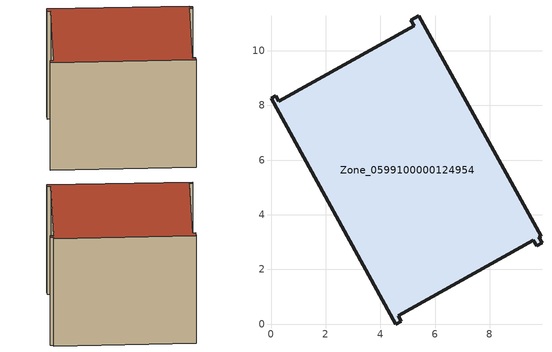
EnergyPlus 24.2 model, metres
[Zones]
Zone_0599100000124954
 floor ground (C_G): 4.77,0.12 4.57,0 0,8.26 0.18,8.36 0.29,8.16 5.23,10.92 5.11,11.12 5.4,11.28 9.88,3.22 9.8,3.18 9.91,2.98 9.72,2.88 9.6,3.08 4.66,0.32 z0
 wall outside (C_F): 4.57,0 4.77,0.12 4.66,0.32 9.6,3.08 9.72,2.88 9.91,2.98 9.8,3.18 9.88,3.22 5.4,11.28 5.11,11.12 5.23,10.92 0.29,8.16 0.18,8.36 0,8.26 4.57,0 z0:8.43
 roof outside (C_R): 9.88,3.22 5.4,11.28 5.11,11.12 5.23,10.92 0.29,8.16 0.18,8.36 0,8.26 4.57,0 4.77,0.12 4.66,0.32 9.6,3.08 9.72,2.88 9.91,2.98 9.8,3.18 z8.43
[BUILDING]
Pand.0599100000124954: North Axis=0; Terrain=City; Loads Convergence Tolerance Value=0.04; Temperature Convergence Tolerance Value=0.4; Solar Distribution=FullExterior; Maximum Number of Warmup Days=25; Minimum Number of Warmup Days=1
[Site:Location]
Rotterdam.The.Hague.AP_ZH_NLD Design_Conditions: Latitude=51.96; Longitude=4.45; Time Zone=1; Elevation=-4.5
[SITE:GROUNDTEMPERATURE:BUILDINGSURFACE]
18, 18, 18, 18, 18, 18, 18, 18, 18, 18, 18, 18
[MATERIAL] Thermal Absorptance=0.9; Solar Absorptance=0.7; Visible Absorptance=0.7
Name | Roughness | Thickness | Conductivity | Density | Specific Heat
G.TI.1965-1974 | MediumSmooth | 0.15 | 0.882353 | 540 | 1210
F.TI.1965-1974 | Rough | 0.3 | 0.697674 | 1920 | 840
R.TI.1965-1974 | MediumRough | 0.2 | 0.232558 | 1500 | 1000
[CONSTRUCTION]
C_G: G.TI.1965-1974
C_F: F.TI.1965-1974
C_R: R.TI.1965-1974
[ZONE]
Zone_0599100000124954: Type=1; Multiplier=1; Ceiling Height=Autocalculate; Volume=Autocalculate; Floor Area=autocalculate; Part of Total Floor Area=Yes
[ZONEINFILTRATION:DESIGNFLOWRATE]
Infil_Zone_0599100000124954: Zone or ZoneList or Space or SpaceList=Zone_0599100000124954; Schedule=AlwaysOn; Design Flow Rate Calculation Method=Flow/Area; Flow Rate per Floor Area=0.003; Constant Term Coefficient=1; Temperature Term Coefficient=0; Velocity Term Coefficient=0; Velocity Squared Term Coefficient=0
[HVACTEMPLATE:ZONE:IDEALLOADSAIRSYSTEM]
Zone_0599100000124954: Maximum Heating Supply Air Temperature=50; Minimum Cooling Supply Air Temperature=13; Maximum Heating Supply Air Humidity Ratio=0.0156; Minimum Cooling Supply Air Humidity Ratio=0.0077; Heating Limit=NoLimit; Cooling Limit=NoLimit; Dehumidification Control Type=ConstantSensibleHeatRatio; Cooling Sensible Heat Ratio=0.7; Dehumidification Setpoint=60; Humidification Control Type=None; Humidification Setpoint=30; Outdoor Air Method=None; Outdoor Air Flow Rate per Person=0.00944; Outdoor Air Flow Rate per Zone Floor Area=0; Outdoor Air Flow Rate per Zone=0; Demand Controlled Ventilation Type=None; Outdoor Air Economizer Type=NoEconomizer; Heat Recovery Type=None; Sensible Heat Recovery Effectiveness=0.7; Latent Heat Recovery Effectiveness=0.65
[ZONECONTROL:THERMOSTAT]
ThermostatControl_Zone_0599100000124954: Zone or ZoneList=Zone_0599100000124954; Control Type Schedule=DualSetpointControlType; Control 1=Thermostat_Zone_0599100000124954; Temperature Difference Between Cutout And Setpoint=0
[THERMOSTATSETPOINT:DUALSETPOINT]
Thermostat_Zone_0599100000124954: Heating Setpoint Temperature Schedule=HeatingSetpoint_Zone_0599100000124954; Cooling Setpoint Temperature Schedule=CoolingSetpoint_Zone_0599100000124954
[SCHEDULE:COMPACT]
HeatingSetpoint_Zone_0599100000124954: Through: 12/31, For: AllDays, Until: 24:00, 21
CoolingSetpoint_Zone_0599100000124954: Through: 12/31, For: AllDays, Until: 24:00, 24
DualSetpointControlType: Through: 12/31, For: AllDays, Until: 24:00, 4
AlwaysOn: Through: 12/31, For: AllDays, Until: 24:00, 1
